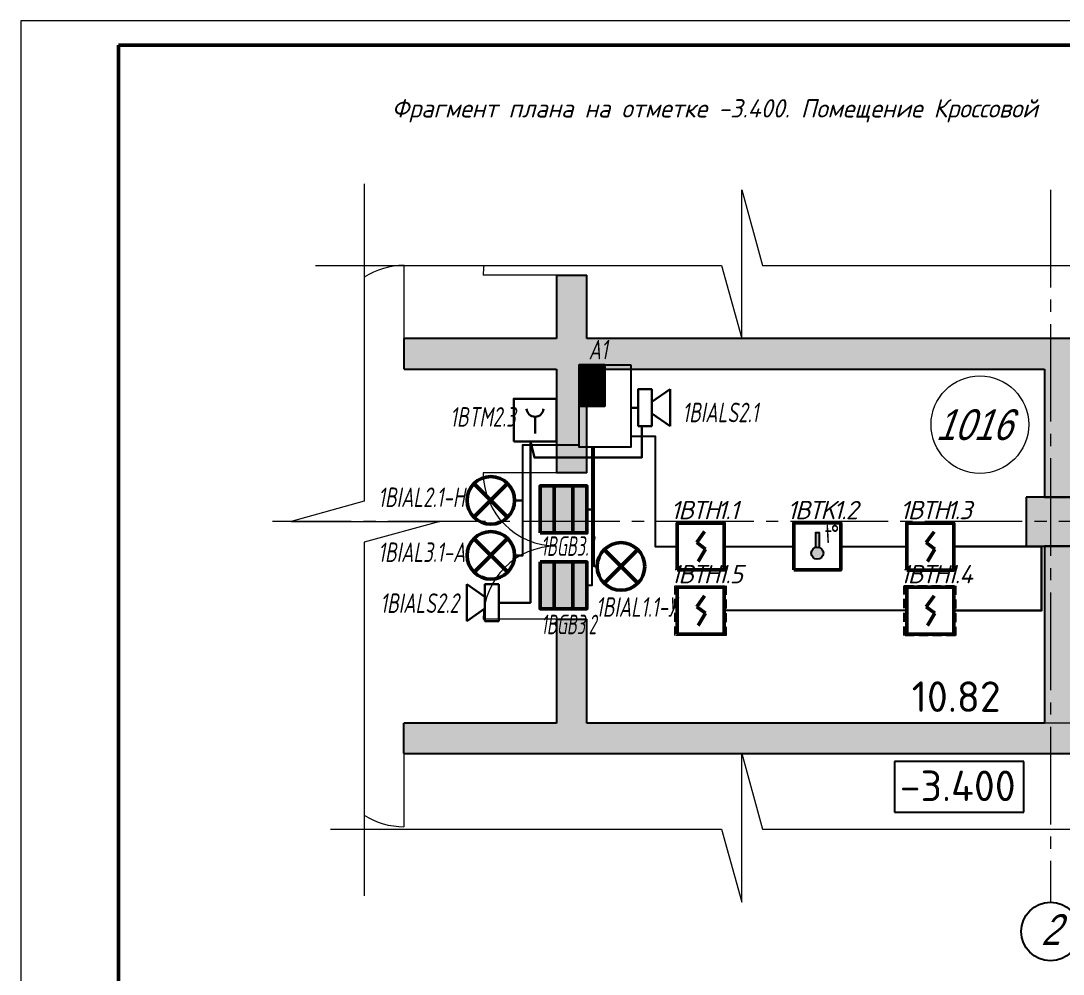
# Model space of a CAD drawing. Header units: millimetres. Extents: x -26895 to 107134, y 1241 to 21401.
# Drawn here: x 17969 to 26513, y 5310 to 13121 of the extents above; entities that cross this region are included whole.
import ezdxf

# ---------------------------------------------------------------- set-up
doc = ezdxf.new("R2010")
doc.units = ezdxf.units.MM
for name, pattern in [('1TS06', [15.375, 6, -0.15, 0.075, -0.15, 9]), ('DASHED', [7, 5, -2, 0]), ('LTYPE_5', [1100, 800, -100, 100, -100]), ('штриховая', [0.75, 0.5, -0.25])]:
    doc.linetypes.add(name, pattern=pattern)
for name, color, linetype, lineweight in [('.', 7, 'Continuous', 50), ('Оси', 30, 'LTYPE_5', 9), ('ПС', 1, 'Continuous', 50), ('размер КЛАДОЧНЫЙ2', 204, 'Continuous', 5)]:
    doc.layers.add(name, color=color, linetype=linetype, lineweight=lineweight)
doc.layers.add('АГПТ', color=7, linetype='Continuous')
for name, color, linetype, lineweight, true_color in [('Общий01', 18, 'Continuous', 13, 0x000000), ('Стена', 18, 'Continuous', 50, 0x000000), ('Текст_1_10', 18, 'Continuous', 25, 0x000000)]:
    doc.layers.add(name, color=color, linetype=linetype, lineweight=lineweight, true_color=true_color)
doc.styles.add('ARIALUNICODEMS', font='ARIALUNI.ttf')
doc.styles.add('GOST-2.304_Type-B_italic', font='GOST_Common Italic.ttf')
doc.styles.add('ISOCPEUR', font='isocpeur.ttf')
doc.styles.add('Архитектурный', font='isocpeui.ttf')

# ---------------------------------------------------------------- blocks, each defined once
blk = doc.blocks.new('кроссовя01эт')
at = {"layer": 'АГПТ'}
h = blk.add_hatch(color=252, dxfattribs=at)
h.dxf.hatch_style = 1
h.paths.add_polyline_path([(-662531.3, 519003.4), (-658781.3, 519003.4), (-658781.3, 517953.4), (-658731.3, 517953.4), (-658731.3, 519253.4), (-662531.3, 519253.4), (-662531.3, 519774.3), (-662781.3, 519774.3), (-662781.3, 519253.4), (-664029.8, 519253.4), (-664029.8, 519003.4), (-662781.3, 519003.4), (-662781.3, 518153.4), (-662531.3, 518153.4)])
h = blk.add_hatch(color=252, dxfattribs=at)
h.dxf.hatch_style = 1
h.paths.add_polyline_path([(-657931.3, 516103.4), (-658531.3, 516103.4), (-658531.3, 517553.3), (-658781.3, 517553.3), (-658781.3, 516103.4), (-662531.3, 516103.4), (-662531.3, 516953.4), (-662781.3, 516953.4), (-662781.3, 516103.4), (-664031.3, 516103.4), (-664031.3, 515853.4), (-657931.3, 515853.4)])
at = {"layer": 'Стена', "linetype": 'Continuous', "lineweight": 5}
for points in [[(-658531.3, 519253.4), (-662531.3, 519253.4), (-662531.3, 519003.4), (-658531.3, 519003.4)], [(-658781.3, 519003.4), (-658781.3, 517953.4), (-658531.3, 517953.4), (-658531.3, 519003.4)], [(-658931.3, 517553.3), (-658531.3, 517553.3), (-658531.3, 517953.3), (-658931.3, 517953.3)], [(-658531.3, 516103.4), (-658531.3, 517553.4), (-658781.3, 517553.4), (-658781.3, 516103.4)]]:
    blk.add_hatch(color=252, dxfattribs=at).paths.add_polyline_path(points)
at = {"layer": 'АГПТ', "color": 252, "lineweight": 15}
for points in [[(-664356.6, 520522.7), (-664356.6, 517921.3), (-664956.6, 517753.3), (-663737.3, 517753.3), (-664356.6, 517585.4), (-664356.6, 514688.3)], [(-657931.3, 520522.7), (-657931.3, 517921.3), (-658531.3, 517753.3), (-657311.9, 517753.3), (-657931.3, 517585.4), (-657931.3, 514688.3)], [(-664757.2, 519853.4), (-661428.4, 519853.4), (-661260.5, 519253.4), (-661260.5, 520472.7), (-661092.5, 519853.4), (-657396.1, 519853.4)], [(-657931.3, 516103.4), (-662531.3, 516103.4), (-662531.3, 516953.4), (-662781.3, 516953.4), (-662781.3, 516103.4), (-664031.3, 516103.4), (-664031.3, 515853.4), (-657931.3, 515853.4), (-657931.3, 516103.4)], [(-664633.3, 515234), (-661428.4, 515234), (-661260.5, 514634), (-661260.5, 515853.4), (-661092.5, 515234), (-657396.1, 515234)]]:
    blk.add_lwpolyline(points, dxfattribs=at)
at = {"layer": 'Общий01', "color": 252, "linetype": 'LTYPE_5', "lineweight": 5}
for p, q in [((-658731.3, 520472.7), (-658731.3, 514634)), ((-656763.1, 517753.4), (-665109.3, 517753.4))]:
    blk.add_line(p, q, dxfattribs=at)
at = {"layer": 'Общий01', "color": 252, "linetype": 'Continuous', "lineweight": 25}
for centre, radius in [((-656514.5, 517765.7), 241.4), ((-658731.3, 514394.1), 239.9)]:
    blk.add_circle(centre, radius, dxfattribs=at)
at = {"layer": 'Оси', "color": 252, "linetype": 'Continuous', "lineweight": 25}
for p, q in [((-658950.8, 515788.5), (-660009.1, 515788.5)), ((-660009.1, 515788.5), (-660009.1, 515371.8)), ((-658950.8, 515371.8), (-658950.8, 515788.5)), ((-660009.1, 515371.8), (-658950.8, 515371.8))]:
    blk.add_line(p, q, dxfattribs=at)
at = {"layer": 'Стена', "color": 252, "linetype": 'Continuous', "lineweight": 5}
for p, q in [((-664029.8, 519253.4), (-664029.8, 519853.4)), ((-662781.3, 519774.3), (-663381.3, 519774.3)), ((-662781.3, 518153.4), (-663381.3, 518153.4)), ((-662781.3, 516953.4), (-663381.3, 516953.4)), ((-664031.3, 515853.4), (-664031.3, 515253.4))]:
    blk.add_line(p, q, dxfattribs=at)
at = {"layer": 'Стена', "color": 252, "linetype": 'Continuous', "lineweight": 25}
for p, q in [((-662781.3, 519774.3), (-662531.3, 519774.3)), ((-662781.3, 519774.3), (-662781.3, 519253.4)), ((-662531.3, 519253.4), (-662531.3, 519774.3)), ((-664029.8, 519003.4), (-664029.8, 519253.4)), ((-662781.3, 519253.4), (-664029.8, 519253.4)), ((-658531.3, 519253.4), (-662531.3, 519253.4)), ((-658531.3, 519003.4), (-658531.3, 519253.4)), ((-664029.8, 519003.4), (-662781.3, 519003.4)), ((-662781.3, 519003.4), (-662781.3, 518153.4)), ((-662531.3, 519003.4), (-658781.3, 519003.4)), ((-662531.3, 518153.4), (-662531.3, 519003.4)), ((-658781.3, 519003.4), (-658781.3, 517953.4)), ((-658531.3, 517953.4), (-658531.3, 519003.4)), ((-662531.3, 518153.4), (-662781.3, 518153.4)), ((-658531.3, 517953.3), (-658931.3, 517953.3)), ((-658931.3, 517953.3), (-658931.3, 517553.3)), ((-658781.3, 517953.4), (-658531.3, 517953.4)), ((-658531.3, 517553.3), (-658531.3, 517953.3)), ((-658931.3, 517553.3), (-658531.3, 517553.3)), ((-658531.3, 517553.4), (-658781.3, 517553.4)), ((-658781.3, 517553.4), (-658781.3, 516103.4)), ((-658531.3, 516103.4), (-658531.3, 517553.4)), ((-662781.3, 516953.4), (-662531.3, 516953.4)), ((-662781.3, 516953.4), (-662781.3, 516103.4)), ((-662531.3, 516103.4), (-662531.3, 516953.4)), ((-664031.3, 515853.4), (-664031.3, 516103.4)), ((-662781.3, 516103.4), (-664031.3, 516103.4)), ((-658781.3, 516103.4), (-662531.3, 516103.4)), ((-657931.3, 516103.4), (-658531.3, 516103.4)), ((-657931.3, 515853.4), (-657931.3, 516103.4)), ((-664031.3, 515853.4), (-657931.3, 515853.4))]:
    blk.add_line(p, q, dxfattribs=at)
at = {"layer": 'Стена', "color": 252, "linetype": 'Continuous', "lineweight": 5}
for centre, start, end in [((-664029.8, 519253.4), 90, 123.00494), ((-662781.3, 519774.3), 172.43022, 180), ((-662781.3, 518153.4), 180, 270), ((-662781.3, 516953.4), 90, 180), ((-664031.3, 515853.4), 237.16281, 270)]:
    blk.add_arc(centre, 600, start, end, dxfattribs=at)
at = {"layer": 'Текст_1_10', "color": 252, "linetype": 'Continuous', "lineweight": 5}
blk.add_circle((-659310.7, 518548.1), 400, dxfattribs=at)
at = {"layer": 'Общий01', "color": 252, "linetype": 'Continuous', "lineweight": 25, "style": 'ARIALUNICODEMS', "oblique": 20, "width": 0.8}
for s, p in [('К', (-656596.1, 517657)), ('2', (-658809, 514285.3))]:
    blk.add_text(s, height=250, rotation=360, dxfattribs=at).set_placement(p)
at = {"layer": 'Оси', "color": 252, "linetype": 'Continuous', "lineweight": 25, "style": 'ISOCPEUR'}
for s, p in [('10.82', (-659869.5, 516194.4)), ('-3.400', (-659967.4, 515463.5))]:
    blk.add_text(s, height=250, rotation=360, dxfattribs=at).set_placement(p)
at = {"layer": 'Текст_1_10', "color": 252, "linetype": 'Continuous', "lineweight": 5, "style": 'ARIALUNICODEMS', "oblique": 20, "width": 0.8}
blk.add_text('1016', height=250, rotation=360, dxfattribs=at).set_placement((-659672.6, 518423.1))
blk = doc.blocks.new('*U37')
at = {"lineweight": 0}
blk.add_lwpolyline([(-415, -5), (5, -5), (5, 292), (-415, 292)], close=True, dxfattribs=at)
at = {"color": 0, "linetype": 'Continuous', "lineweight": 50}
blk.add_lwpolyline([(-395, 287), (0, 287), (0, 0), (-395, 0)], close=True, dxfattribs=at)
blk = doc.blocks.new('BTH')
at = {"layer": 'ПС', "color": 1}
for p, q in [((-276774, 250884), (-276856, 250767)), ((-276856, 250767), (-276765, 250699)), ((-276764, 250699), (-276844, 250567))]:
    blk.add_line(p, q, dxfattribs=at)
blk.add_lwpolyline([(-277065, 250476), (-276565, 250476), (-276565, 250976), (-277065, 250976)], close=True, dxfattribs=at)
blk = doc.blocks.new('BTK')
at = {"layer": '.'}
h = blk.add_hatch(color=1, dxfattribs=at)
h.dxf.hatch_style = 1
h.paths.add_polyline_path([(-660863.2, 516879.9, 1), (-660962.3, 516879.9, 1)])
h.paths.add_polyline_path([(-660925.5, 516927.8, -0.141606), (-660897.9, 516927.2), (-660897.9, 517049.6), (-660925.5, 517049.6)])
at = {"layer": 'АГПТ', "color": 1}
blk.add_lwpolyline([(-660925.5, 516927.8), (-660925.5, 517049.6), (-660897.9, 517049.6), (-660897.9, 516927.2)], dxfattribs=at)
blk.add_circle((-660912.8, 516879.9), 49.6, dxfattribs=at)
at = {"layer": 'ПС', "color": 1}
blk.add_lwpolyline([(-661105.3, 516742.2), (-660720.3, 516742.2), (-660720.3, 517127.2), (-661105.3, 517127.2)], close=True, dxfattribs=at)
at = {"layer": 'АГПТ', "color": 1, "linetype": 'DASHED', "insert": (-660847.5, 517113), "char_height": 150, "attachment_point": 1, "style": 'Архитектурный'}
blk.add_mtext_dynamic_manual_height_columns('{\\Q-15;\\W0.8;\\T0.75;t%%D}', width=2688.671, gutter_width=1, heights=[0], dxfattribs=at)
blk = doc.blocks.new('Геркон')
at = {"ltscale": 50}
h = blk.add_hatch(color=5, dxfattribs=at)
h.paths.add_polyline_path([(184164, -2159), (184164, -2309), (184664, -2309), (184664, -2159)])
h.paths.add_polyline_path([(184664, -2659), (184664, -2509), (184164, -2509), (184164, -2659)])
at = {"linetype": '1TS06', "true_color": 0xffffff}
blk.add_hatch(color=7, dxfattribs=at).paths.add_polyline_path([(184164, -2309), (184164, -2509), (184664, -2509), (184664, -2309)])
at = {"layer": 'ПС', "color": 5}
for p, q in [((184164, -2309), (184664, -2309)), ((184164, -2509), (184664, -2509))]:
    blk.add_line(p, q, dxfattribs=at)
blk.add_lwpolyline([(184164, -2659), (184664, -2659), (184664, -2159), (184164, -2159)], close=True, dxfattribs=at)
blk = doc.blocks.new('ЭДУ')
at = {"color": 5, "lineweight": 30}
blk.add_line((-820922.1, 54639.8), (-820922.1, 54738.1), dxfattribs=at)
blk.add_lwpolyline([(-821047.1, 54594.2), (-820797.1, 54594.2), (-820797.1, 54844.2), (-821047.1, 54844.2)], close=True, dxfattribs=at)
blk.add_arc((-820922.1, 54787.6), 49.5, 182.44417, 357.55583, dxfattribs=at)
blk = doc.blocks.new('BIAL')
at = {"layer": 'ПС', "color": 3}
for p, q in [((252503, 344100), (253015, 343588)), ((252503, 343588), (253015, 344100))]:
    blk.add_line(p, q, dxfattribs=at)
blk.add_circle((252759, 343844), 362, dxfattribs=at)
blk = doc.blocks.new('BIAS')
at = {"layer": 'размер КЛАДОЧНЫЙ2', "color": 4, "linetype": 'Continuous', "lineweight": 30}
for p, q in [((-819752.1, 54162.2), (-819654.8, 54229.1)), ((-819654.8, 54229.1), (-819654.8, 54033)), ((-819752.1, 54099.9), (-819654.8, 54033))]:
    blk.add_line(p, q, dxfattribs=at)
blk.add_lwpolyline([(-819825.3, 54033), (-819752.1, 54033), (-819752.1, 54229.1), (-819825.3, 54229.1)], close=True, dxfattribs=at)
blk = doc.blocks.new('BTH-пол')
at = {"layer": 'АГПТ', "color": 1, "linetype": 'штриховая', "lineweight": 15, "ltscale": 150}
blk.add_lwpolyline([(-661811.5, 517228.6), (-661391.2, 517228.6), (-661391.2, 516819.8), (-661811.5, 516819.8)], close=True, dxfattribs=at)
at = {"layer": 'АГПТ', "color": 1, "linetype": 'Continuous', "lineweight": 15, "xscale": 0.7700000000000001, "yscale": 0.7700000000000001, "zscale": 0.7700000000000001}
blk.add_blockref('BTH', (-448450.9, 323965.7), dxfattribs=at)

msp = doc.modelspace()

# ---------------------------------------------------------------- hatches: boundary and pattern name
at = {"layer": '.', "lineweight": 30}
h = msp.add_hatch(dxfattribs=at)
h.set_pattern_fill('ANGLE', color=1)
h.set_pattern_definition([(0, (686634.6215, -508474.359), (0, 6.985), [5.08, -1.905]), (90, (686634.6215, -508474.359), (-6.985, 4e-16), [5.08, -1.905])])
h.paths.add_polyline_path([(22544.2, 9964.3), (22756.1, 9964.3), (22756.1, 10301.6), (22544.2, 10301.6)])

# ---------------------------------------------------------------- linework, layer by layer
at = {"layer": 'АГПТ', "color": 1, "elevation": 949.3}
msp.add_lwpolyline([(22967.9, 10301.6), (22967.9, 9627), (22544.2, 9627), (22544.2, 10301.6)], close=True, dxfattribs=at)
at = {"layer": 'АГПТ', "color": 1, "lineweight": 30, "elevation": 949.3}
msp.add_lwpolyline([(22544.2, 10301.6), (22756.1, 10301.6), (22756.1, 9964.3), (22544.2, 9964.3)], close=True, dxfattribs=at)
at = {"layer": 'АГПТ', "color": 1, "lineweight": 30}
for points in [[(23028, 9951.2), (22967.9, 9951.2)], [(21886, 8353.9), (22146.2, 8353.9), (22146.2, 9675.2), (22179.3, 9542.9), (23058.9, 9542.9), (23058.9, 9800.2)], [(25614.9, 8814.4), (26335.2, 8814.4), (26335.2, 8289.3), (25614.9, 8289.3)]]:
    msp.add_lwpolyline(points, dxfattribs=at)
at = {"layer": 'АГПТ', "color": 1, "elevation": 949.3}
msp.add_lwpolyline([(22967.9, 9719.5), (23169.1, 9719.5), (23169.1, 8814.5), (23349.4, 8814.5)], dxfattribs=at)
at = {"layer": 'АГПТ', "color": 116, "true_color": 0x136734}
for points in [[(22085, 8741.6), (22085, 8741.6), (22085, 8741.6), (22016.9, 8741.6), (22085, 8741.6), (22085, 9192.1), (22016.8, 9192.1), (22085, 9192.1), (22085, 9647.2), (22544.2, 9647.2)], [(22692.7, 8650.7), (22669.3, 8650.7), (22669.3, 9627)]]:
    msp.add_lwpolyline(points, dxfattribs=at)
at = {"layer": 'АГПТ', "color": 1}
for points in [[(22609.4, 8496.3), (22652.6, 8496.3), (22652.6, 9117.7), (22609.4, 9117.7), (22652.6, 9117.7), (22652.6, 9627)], [(23734.4, 8814.5), (24319.8, 8814.5)], [(24690, 8814.5), (25229.9, 8814.4)], [(25229.9, 8289.3), (23734.4, 8289.5)]]:
    msp.add_lwpolyline(points, dxfattribs=at)
at = {"layer": 'АГПТ', "color": 1, "linetype": 'штриховая', "ltscale": 150}
msp.add_lwpolyline([(25209.6, 8492.9), (25629.8, 8492.9), (25629.8, 8084.1), (25209.6, 8084.1)], close=True, dxfattribs=at)

# ---------------------------------------------------------------- block references
at = {"xscale": 40, "yscale": 40, "zscale": 40}
msp.add_blockref('*U37', (34569, 1441.4), dxfattribs=at)
at = {"layer": 'АГПТ'}
for name, p in [('кроссовя01эт', (685140.6, -508735.5)), ('BTK', (685410.2, -508120.2)), ('BTH-пол', (685140.6, -508735.5))]:
    msp.add_blockref(name, p, dxfattribs=at)
for name, p, xscale, yscale, zscale in [('BIAS', (1285558.9, -73410.6), 1.54, 1.54, 1.54), ('ЭДУ', (1172624.5, -66833.2), 1.401399999999999, 1.401399999999999, 1.401399999999999)]:
    msp.add_blockref(name, p, dxfattribs=dict(at, xscale=xscale, yscale=yscale, zscale=zscale))
at = {"layer": 'АГПТ', "color": 5, "xscale": 0.5389999999999999, "yscale": 0.5389999999999999, "zscale": 0.5389999999999999}
for p, rotation in [((207182.6, -127004.9), 90.0123522848696), ((207182.7, -127455.5), 90.0123522848696), ((-162443.7, 144887.7), 270)]:
    msp.add_blockref('BIAL', p, dxfattribs=dict(at, rotation=rotation))
at = {"layer": 'АГПТ', "color": 1, "yscale": 0.7700000000000001, "zscale": 0.7700000000000001, "rotation": 270}
for p, xscale in [((24272, -132880.8), -0.7700000000000001), ((24272, 150494.7), 0.7700000000000001)]:
    msp.add_blockref('Геркон', p, dxfattribs=dict(at, xscale=xscale))
at = {"layer": 'АГПТ', "color": 1, "linetype": 'Continuous', "xscale": 0.7700000000000001, "yscale": 0.7700000000000001, "zscale": 0.7700000000000001}
for p in [(236689.8, -184244.8), (238570.2, -184245), (238570.2, -184770.1)]:
    msp.add_blockref('BTH', p, dxfattribs=at)
at = {"layer": 'АГПТ', "xscale": 1.54, "yscale": 1.54, "zscale": 1.54, "rotation": 180.0123522848695}
msp.add_blockref('BIAS', (-1240662.9, 91443.5), dxfattribs=at)

# ---------------------------------------------------------------- texts
at = {"layer": 'АГПТ', "insert": (21008.8, 12479.4), "char_height": 150, "attachment_point": 1, "style": 'GOST-2.304_Type-B_italic'}
msp.add_mtext_dynamic_manual_height_columns('Фрагмент плана на отметке -3.400. Помещение Кроссовой', width=8419.948, gutter_width=1, heights=[0], dxfattribs=at)
at = {"layer": 'АГПТ', "linetype": 'DASHED', "style": 'Архитектурный'}
for s, insert, char_height, attachment_point in [('{\\W0.7;А1}', (22623, 10507.4, 0), 160, 1), ('{\\W0.7;1BTM2.3}', (21487.3, 9956.2), 160, 1), ('{\\W0.7;1BIALS2.1}', (23391.3, 9992.7, 0), 160, 1), ('{\\T0.75;1BTH1.1}', (23294.9, 9187.7), 150, 1), ('{\\T0.75;1BTK1.2}', (24250.4, 9187.7), 150, 1), ('{\\T0.75;1BTH1.3}', (25175.3, 9187.6), 150, 1), ('{\\W0.6;1BGB3.1}', (22232.9, 8737.4, 0), 160, 7), ('{\\T0.75;1BTH1.5}', (23294.9, 8662.7), 150, 1), ('{\\T0.75;1BTH1.4}', (25175.3, 8662.5), 150, 1), ('{\\W0.7;1BIAL1.1-У}', (22682.5, 8398.3, 0), 160, 1), ('{\\W0.6;1BGB3.2}', (22232.9, 8255.4, 0), 160, 1)]:
    msp.add_mtext_dynamic_manual_height_columns(s, width=2688.671, gutter_width=1, heights=[0], dxfattribs=dict(at, insert=insert, char_height=char_height, attachment_point=attachment_point))
at = {"layer": 'АГПТ', "linetype": 'DASHED', "char_height": 160, "attachment_point": 1, "rotation": 0.01235, "style": 'Архитектурный'}
for s, insert in [('{\\W0.7;1BIAL2.1-Н}', (20897.6, 9297.7)), ('{\\W0.7;1BIAL3.1-А}', (20897.6, 8847.3)), ('{\\W0.7;1BIALS2.2}', (20914.8, 8429.9))]:
    msp.add_mtext_dynamic_manual_height_columns(s, width=2688.671, gutter_width=1, heights=[0], dxfattribs=dict(at, insert=insert))

doc.saveas('drawing.dxf')
